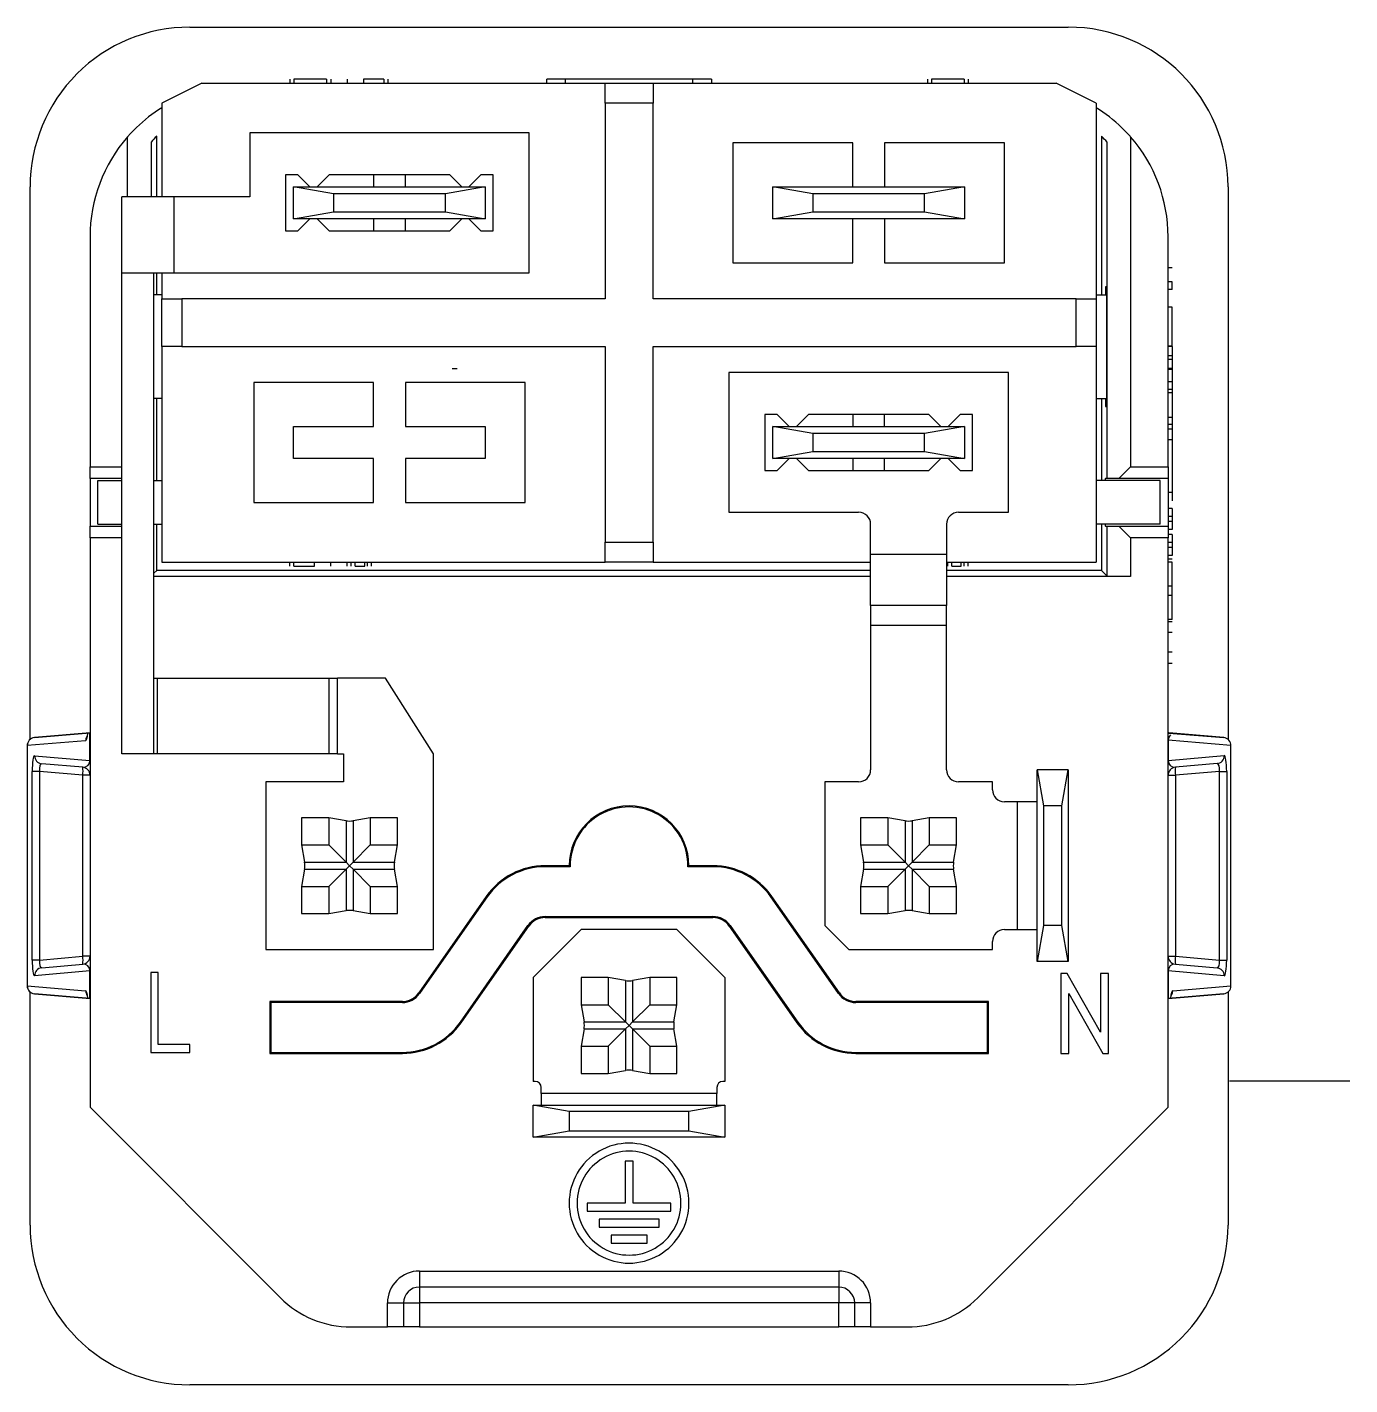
# Model space of a CAD drawing. Extents: x 0 to 164, y 0 to 125.
# Drawn here: x 139.3 to 164.12, y 44.95 to 70.42 of the extents above; entities that cross this region are included whole.
import ezdxf

# ---------------------------------------------------------------- set-up
doc = ezdxf.new("R2010")
doc.units = 0
doc.layers.get('0').update_dxf_attribs({"linetype": 'CONTINUOUS'})

msp = doc.modelspace()

# ---------------------------------------------------------------- linework, layer by layer
at = {"color": 7}
for points in [[(142.352756, 70.424487), (158.837263, 70.424487)], [(142.577543, 69.375473), (141.828249, 69.000826)], [(142.577543, 69.375473), (150.145431, 69.375473)], [(144.229616, 69.450403), (144.229616, 69.375473)], [(144.306355, 69.450403), (144.306355, 69.375473)], [(144.920273, 69.450403), (144.306355, 69.450403)], [(144.920273, 69.450403), (144.920273, 69.375473)], [(144.997012, 69.450403), (144.997012, 69.375473)], [(145.303971, 69.450403), (145.303971, 69.375473)], [(145.61093, 69.450403), (145.61093, 69.375473)], [(145.994628, 69.450403), (145.61093, 69.450403)], [(145.994628, 69.450403), (145.994628, 69.375473)], [(146.071367, 69.450403), (146.071367, 69.375473)], [(149.05005, 69.375473), (149.05005, 69.448441)], [(152.139966, 69.448441), (149.05005, 69.448441)], [(149.396137, 69.448441), (149.396137, 69.375473)], [(150.145431, 69.375473), (151.044585, 69.375473), (151.044585, 69.000826)], [(150.145431, 69.000826), (150.145431, 69.375473)], [(151.044585, 69.375473), (158.612473, 69.375473)], [(151.793883, 69.375473), (151.793883, 69.448441)], [(152.139966, 69.448441), (152.139966, 69.375473)], [(156.193007, 69.450403), (156.193007, 69.375473)], [(156.269746, 69.450403), (156.269746, 69.375473)], [(156.883664, 69.450403), (156.269746, 69.450403)], [(156.883664, 69.450403), (156.883664, 69.375473)], [(156.960403, 69.450403), (156.960403, 69.375473)], [(159.36177, 69.000826), (158.612473, 69.375473)], [(141.828249, 69.000826), (141.828249, 67.239979)], [(150.145431, 69.000826), (150.145431, 65.329275)], [(151.044585, 69.000826), (150.145431, 69.000826)], [(151.044585, 65.329275), (151.044585, 69.000826)], [(159.36177, 69.000826), (159.36177, 65.329275)], [(141.183052, 67.239979), (141.183052, 68.364564)], [(141.732624, 67.239979), (141.732624, 68.379849)], [(143.476698, 68.438854), (143.476698, 67.239979)], [(148.72177, 68.438854), (143.476698, 68.438854)], [(148.72177, 65.816318), (148.72177, 68.438854)], [(159.457393, 68.379849), (159.457393, 65.404205)], [(160.006967, 68.364564), (160.006967, 62.173749)], [(141.624403, 68.269314), (141.624403, 67.239979)], [(152.543177, 68.251529), (152.543177, 66.003643)], [(154.791066, 68.251529), (152.543177, 68.251529)], [(154.791066, 67.427304), (154.791066, 68.251529)], [(157.638389, 66.003643), (157.638389, 68.251529), (155.390503, 68.251529)], [(155.390503, 68.251529), (155.390503, 67.427304)], [(159.565614, 61.957445), (159.565614, 68.269314)], [(144.607071, 67.427304), (144.382281, 67.652091), (144.151065, 67.652091), (144.151065, 66.60308), (144.382281, 66.60308), (144.607071, 66.827867)], [(144.968863, 67.652091), (144.744073, 67.427304)], [(147.229607, 67.652091), (144.968863, 67.652091)], [(145.799516, 67.652091), (145.799516, 67.427304)], [(146.398954, 67.427304), (146.398954, 67.652091)], [(147.454394, 67.427304), (147.229607, 67.652091)], [(147.816186, 67.652091), (147.591399, 67.427304)], [(148.047402, 67.652091), (147.816186, 67.652091)], [(148.047402, 66.60308), (148.047402, 67.652091)], [(139.355573, 57.059476), (139.355573, 67.427304)], [(147.148248, 67.295182), (145.050219, 67.295182), (144.300925, 67.427304), (147.897545, 67.427304), (147.148248, 67.295182)], [(144.300925, 66.827867), (144.300925, 67.427304)], [(145.050219, 67.295182), (145.050219, 66.959989)], [(147.148248, 66.959989), (147.148248, 67.295182)], [(147.897545, 67.427304), (147.897545, 66.827867)], [(154.041769, 67.295182), (153.292474, 67.427304), (156.889094, 67.427304), (156.139797, 67.295182)], [(153.292474, 66.827867), (153.292474, 67.427304)], [(156.139797, 67.295182), (154.041769, 67.295182)], [(154.041769, 67.295182), (154.041769, 66.959989)], [(156.139797, 66.959989), (156.139797, 67.295182)], [(156.889094, 67.427304), (156.889094, 66.827867)], [(161.834446, 67.427304), (161.834446, 57.059476)], [(141.078952, 65.816318), (141.078952, 67.239979)], [(142.053036, 67.239979), (141.078952, 67.239979)], [(143.476698, 67.239979), (142.053036, 67.239979)], [(142.053036, 67.239979), (142.053036, 65.816318)], [(145.050219, 66.959989), (147.148248, 66.959989), (147.897545, 66.827867), (144.300925, 66.827867), (145.050219, 66.959989)], [(144.744073, 66.827867), (144.968863, 66.60308), (147.229607, 66.60308)], [(145.799516, 66.827867), (145.799516, 66.60308)], [(146.398954, 66.60308), (146.398954, 66.827867)], [(147.229607, 66.60308), (147.454394, 66.827867)], [(147.591399, 66.827867), (147.816186, 66.60308)], [(156.139797, 66.959989), (156.889094, 66.827867), (153.292474, 66.827867), (154.041769, 66.959989)], [(154.041769, 66.959989), (156.139797, 66.959989)], [(154.791066, 66.003643), (154.791066, 66.827867)], [(155.390503, 66.827867), (155.390503, 66.003643), (157.638389, 66.003643)], [(147.816186, 66.60308), (148.047402, 66.60308)], [(140.479515, 66.490685), (140.479515, 62.173749)], [(160.710502, 62.173749), (160.710502, 66.490685)], [(152.543177, 66.003643), (154.791066, 66.003643)], [(141.078952, 65.816318), (142.053036, 65.816318)], [(141.078952, 56.787303), (141.078952, 65.816318)], [(141.678389, 56.787303), (141.678389, 65.816318)], [(141.732624, 65.404205), (141.732624, 65.816318)], [(141.828249, 65.816318), (141.828249, 65.329275)], [(142.053036, 65.816318), (148.72177, 65.816318)], [(160.785432, 65.905658), (160.710502, 65.905658)], [(159.535207, 63.306177), (159.561369, 63.306177), (159.561363, 65.554065), (159.535201, 65.554065), (159.535207, 65.404205)], [(160.785432, 65.646284), (160.710502, 65.646284)], [(160.785432, 65.50219), (160.710502, 65.50219)], [(160.785432, 65.50219), (160.785432, 65.646284)], [(141.828249, 65.404205), (141.678389, 65.404205)], [(141.828249, 64.430121), (141.828249, 65.329275), (142.202896, 65.329275)], [(150.145431, 65.329275), (142.202896, 65.329275)], [(142.202896, 65.329275), (142.202896, 64.430121)], [(158.987123, 65.329275), (151.044585, 65.329275)], [(159.36177, 65.329275), (159.36177, 64.430121), (158.987123, 64.430121)], [(158.987123, 65.329275), (159.36177, 65.329275)], [(158.987123, 64.430121), (158.987123, 65.329275)], [(159.36177, 65.404205), (159.561363, 65.404205)], [(160.785432, 65.170771), (160.710502, 65.170771)], [(160.785432, 64.435884), (160.785432, 65.170771)], [(142.202896, 64.430121), (141.828249, 64.430121)], [(141.828249, 64.430121), (141.828249, 60.383924)], [(142.202896, 64.430121), (150.145431, 64.430121)], [(150.145431, 64.430121), (150.145431, 60.758571)], [(151.044585, 64.430121), (158.987123, 64.430121)], [(151.044585, 60.758571), (151.044585, 64.430121)], [(159.36177, 64.430121), (159.36177, 60.383924)], [(160.785432, 64.435884), (160.710502, 64.435884)], [(160.785432, 64.430121), (160.710502, 64.430121)], [(160.785432, 64.257782), (160.710502, 64.257782)], [(160.785432, 64.430121), (160.785432, 64.257782)], [(160.785432, 64.257782), (160.785432, 64.190345)], [(160.785432, 64.190345), (160.710502, 64.190345)], [(160.785432, 64.018009), (160.710502, 64.018009)], [(160.785432, 64.001476), (160.710502, 64.001476)], [(160.785432, 64.190345), (160.785432, 64.018009)], [(160.785432, 64.010516), (160.785432, 64.001485)], [(160.785432, 64.001476), (160.785432, 63.766938)], [(143.551628, 63.755754), (143.551628, 61.507868)], [(145.799516, 63.755754), (143.551628, 63.755754)], [(144.300925, 62.93153), (145.799516, 62.93153), (145.799516, 63.755754)], [(146.398954, 63.755754), (146.398954, 62.93153)], [(148.64684, 63.755754), (146.398954, 63.755754)], [(148.64684, 61.507868), (148.64684, 63.755754)], [(152.46825, 63.943079), (152.46825, 61.320543)], [(157.713319, 63.943079), (152.46825, 63.943079)], [(157.713319, 61.320543), (157.713319, 63.943079)], [(160.785432, 63.766938), (160.710502, 63.766938)], [(160.785432, 63.766938), (160.785432, 63.626115)], [(141.828249, 63.456037), (141.678389, 63.456037)], [(141.732624, 61.91998), (141.732624, 63.456037)], [(159.36177, 63.456037), (159.561363, 63.456037)], [(159.457393, 63.456037), (159.457393, 61.91998)], [(159.535207, 63.456037), (159.535207, 63.306177)], [(160.785432, 63.626115), (160.710502, 63.626115)], [(160.785432, 63.560939), (160.710502, 63.560939)], [(160.785432, 63.560939), (160.785432, 63.099534), (160.710502, 63.099534)], [(160.785432, 63.626115), (160.785432, 63.560939)], [(144.300925, 62.332092), (144.300925, 62.93153)], [(146.398954, 62.93153), (147.897545, 62.93153)], [(147.897545, 62.93153), (147.897545, 62.332092)], [(153.59862, 62.93153), (153.37383, 63.15632), (153.142614, 63.15632), (153.142614, 62.107305), (153.37383, 62.107305), (153.59862, 62.332092)], [(153.292474, 62.332092), (153.292474, 62.93153)], [(154.041769, 62.799407), (153.292474, 62.93153)], [(153.292474, 62.93153), (156.889094, 62.93153), (156.139797, 62.799407)], [(156.445943, 62.93153), (156.221156, 63.15632), (153.960412, 63.15632), (153.735622, 62.93153)], [(154.791066, 63.15632), (154.791066, 62.93153)], [(155.390503, 62.93153), (155.390503, 63.15632)], [(157.038952, 63.15632), (156.807735, 63.15632), (156.582948, 62.93153)], [(156.582948, 62.332092), (156.807735, 62.107305), (157.038952, 62.107305), (157.038952, 63.15632)], [(156.889094, 62.93153), (156.889094, 62.332092)], [(160.785432, 63.099534), (160.785432, 62.971523), (160.710502, 62.971523)], [(160.785432, 62.971523), (160.785432, 62.881607)], [(154.041769, 62.799407), (154.041769, 62.464215)], [(156.139797, 62.799407), (154.041769, 62.799407)], [(156.139797, 62.464215), (156.139797, 62.799407)], [(160.785432, 62.881607), (160.710502, 62.881607)], [(160.785432, 62.679793), (160.710502, 62.679793)], [(160.785432, 62.881607), (160.785432, 62.679793)], [(160.785432, 62.679793), (160.785432, 61.689659)], [(153.292474, 62.332092), (154.041769, 62.464215)], [(154.041769, 62.464215), (156.139797, 62.464215), (156.889094, 62.332092), (153.292474, 62.332092)], [(140.479515, 62.173749), (141.078952, 62.173749)], [(140.479515, 61.957445), (140.479515, 62.173749)], [(145.799516, 62.332092), (144.300925, 62.332092)], [(145.799516, 61.507868), (145.799516, 62.332092)], [(146.398954, 62.332092), (146.398954, 61.507868)], [(147.897545, 62.332092), (146.398954, 62.332092)], [(153.735622, 62.332092), (153.960412, 62.107305), (156.221156, 62.107305), (156.445943, 62.332092)], [(154.791066, 62.332092), (154.791066, 62.107305)], [(155.390503, 62.107305), (155.390503, 62.332092)], [(160.710502, 61.957445), (159.786283, 61.957445), (160.006967, 62.173749), (160.710502, 62.173749), (160.710502, 61.957445)], [(141.078952, 61.957445), (140.479515, 61.957445)], [(140.479515, 61.957445), (140.479515, 61.058291)], [(140.629375, 61.095756), (140.629375, 61.91998), (141.078952, 61.91998)], [(141.678389, 61.91998), (141.828249, 61.91998)], [(160.560642, 61.91998), (159.36177, 61.91998)], [(159.565614, 61.957445), (159.532918, 61.957445)], [(159.786283, 61.957445), (159.565614, 61.957445)], [(160.560642, 61.095756), (160.560642, 61.91998)], [(160.710502, 61.957445), (160.710502, 61.058291)], [(160.785432, 61.689659), (160.710502, 61.689659)], [(160.785432, 61.689659), (160.785432, 61.539799)], [(143.551628, 61.507868), (145.799516, 61.507868)], [(146.398954, 61.507868), (148.64684, 61.507868)], [(160.785432, 61.539799), (160.785432, 61.538952)], [(152.46825, 61.320543), (154.903461, 61.320543)], [(156.776699, 61.320543), (157.713319, 61.320543)], [(160.785432, 61.395021), (160.710502, 61.395021)], [(160.785432, 61.389941), (160.710502, 61.389941)], [(160.785432, 61.240081), (160.710502, 61.240081)], [(160.785432, 61.150165), (160.710502, 61.150165)], [(160.785432, 61.389941), (160.785432, 61.240081)], [(160.785432, 61.240081), (160.785432, 61.150165)], [(160.785432, 61.150165), (160.785432, 61.000305)], [(140.479515, 60.841987), (140.479515, 61.058291), (141.078952, 61.058291)], [(140.629375, 61.095756), (141.078952, 61.095756)], [(141.678389, 61.095756), (141.828249, 61.095756)], [(141.732624, 60.232102), (141.732624, 61.095756)], [(155.128248, 60.533784), (155.128248, 61.095756)], [(156.551909, 61.095756), (156.551909, 60.533784)], [(160.560642, 61.095756), (159.36177, 61.095756)], [(159.457393, 61.095756), (159.457393, 60.232102)], [(159.532918, 61.058291), (159.565614, 61.058291)], [(159.565614, 60.123881), (159.565614, 61.058291), (159.786283, 61.058291)], [(160.710502, 60.841987), (160.006967, 60.841987), (159.786283, 61.058291), (160.710502, 61.058291), (160.710502, 60.841987)], [(160.785432, 61.000305), (160.710502, 61.000305)], [(160.785432, 60.902899), (160.710502, 60.902899)], [(160.785432, 60.902899), (160.785432, 60.753039)], [(140.479515, 60.841987), (140.479515, 50.156035)], [(141.078952, 60.841987), (140.479515, 60.841987)], [(151.044585, 60.758571), (151.044585, 60.383924), (150.145431, 60.383924), (150.145431, 60.758571)], [(150.145431, 60.758571), (151.044585, 60.758571)], [(160.006967, 60.841987), (160.006967, 60.117342)], [(160.710502, 50.156035), (160.710502, 60.841987)], [(160.785432, 60.753039), (160.710502, 60.753039)], [(160.785432, 60.663123), (160.710502, 60.663123)], [(160.785432, 60.753039), (160.785432, 60.663123)], [(160.785432, 60.663123), (160.785432, 60.513263)], [(141.828249, 60.383924), (150.145431, 60.383924)], [(144.229616, 60.308994), (144.229616, 60.383924)], [(144.306355, 60.308994), (144.306355, 60.383924)], [(144.690053, 60.308994), (144.690053, 60.383924)], [(144.997012, 60.308994), (144.997012, 60.383924)], [(145.303971, 60.308994), (145.303971, 60.383924)], [(145.38071, 60.308994), (145.38071, 60.383924)], [(145.457449, 60.308994), (145.457449, 60.383924)], [(145.633883, 60.308994), (145.633883, 60.383924)], [(145.687325, 60.308994), (145.687325, 60.383924)], [(145.764408, 60.308994), (145.764408, 60.383924)], [(151.044585, 60.383924), (155.128248, 60.383924)], [(155.128248, 59.574685), (155.128248, 60.533784)], [(155.128248, 60.533784), (156.551909, 60.533784)], [(156.551909, 60.533784), (156.551909, 59.574685)], [(156.551909, 60.383924), (159.36177, 60.383924)], [(156.576705, 60.308994), (156.576705, 60.383924)], [(156.653444, 60.308994), (156.653444, 60.383924)], [(156.829876, 60.308994), (156.829876, 60.383924)], [(156.88332, 60.308994), (156.88332, 60.383924)], [(156.960403, 60.308994), (156.960403, 60.383924)], [(160.785432, 60.513263), (160.710502, 60.513263)], [(160.785432, 60.444443), (160.710502, 60.444443)], [(160.785432, 60.385679), (160.710502, 60.385679)], [(160.785432, 59.932456), (160.785432, 60.385679)], [(141.732624, 60.232102), (141.678389, 60.177868)], [(155.128248, 60.232102), (141.732624, 60.232102)], [(144.306355, 60.308994), (144.690053, 60.308994)], [(145.457449, 60.308994), (145.633883, 60.308994)], [(159.457393, 60.232102), (156.551909, 60.232102)], [(156.653444, 60.308994), (156.829876, 60.308994)], [(159.457393, 60.232102), (159.565614, 60.123881)], [(160.006967, 60.117342), (159.565614, 60.12389)], [(155.128248, 60.117342), (141.678389, 60.117342)], [(160.006967, 60.117342), (156.551909, 60.117342)], [(160.785432, 59.932456), (160.710502, 59.932456)], [(160.785432, 59.760667), (160.785432, 59.932456)], [(160.785432, 59.760667), (160.710502, 59.760667)], [(160.785432, 59.307218), (160.785432, 59.760667)], [(156.551909, 59.574685), (155.128248, 59.574685)], [(155.128248, 59.574685), (155.128248, 59.200035)], [(156.551909, 59.200035), (156.551909, 59.574685)], [(155.128248, 59.200035), (155.128248, 56.487586)], [(156.551909, 59.200035), (155.128248, 59.200035)], [(156.551909, 56.487586), (156.551909, 59.200035)], [(160.785432, 59.307218), (160.710502, 59.307218)], [(160.785432, 59.262861), (160.710502, 59.262861)], [(160.785432, 59.064281), (160.710502, 59.064281)], [(160.785432, 58.695487), (160.710502, 58.695487)], [(160.785432, 58.484746), (160.710502, 58.484746)], [(141.678389, 58.210965), (141.744229, 58.210965), (144.966199, 58.210965)], [(141.744229, 56.787303), (141.744229, 58.210965)], [(144.966199, 58.210965), (145.125149, 58.210965)], [(144.966199, 56.787303), (144.966199, 58.210965)], [(146.024304, 58.210965), (145.125149, 58.210965)], [(145.125149, 56.787303), (145.125149, 58.210965)], [(146.923461, 56.787303), (146.024304, 58.210965)], [(140.479515, 57.183752), (139.437034, 57.092473)], [(139.437034, 57.092473), (140.479515, 57.18062)], [(140.477948, 57.180081), (140.439679, 57.176835)], [(140.479515, 57.180208), (140.477821, 57.180081)], [(140.477948, 56.662646), (140.477948, 57.180081)], [(161.752986, 57.092473), (160.720905, 57.182841)], [(160.723699, 57.179502), (161.752986, 57.092473)], [(139.301801, 56.943183), (139.300108, 56.943183)], [(140.397476, 57.035828), (139.301801, 56.943183)], [(139.301801, 56.943183), (139.301801, 52.435366)], [(160.710502, 57.042633), (160.712195, 57.042633)], [(160.712068, 57.042633), (160.712068, 56.662646)], [(161.888218, 56.943183), (160.712068, 57.042633)], [(161.889784, 56.943183), (161.888091, 56.943183)], [(161.888218, 52.435366), (161.888218, 56.943183)], [(139.438637, 56.753572), (140.477948, 56.662646)], [(140.342719, 56.537017), (139.573869, 56.604285)], [(140.479515, 56.662646), (140.477821, 56.662646)], [(141.678389, 56.787303), (141.078952, 56.787303)], [(141.744229, 56.787303), (141.678389, 56.787303)], [(144.966199, 56.787303), (141.744229, 56.787303)], [(145.125149, 56.787303), (144.966199, 56.787303)], [(145.125149, 56.787303), (145.237544, 56.787303)], [(145.237544, 56.787303), (145.237544, 56.262796)], [(146.923461, 53.115753), (146.923461, 56.787303)], [(160.710502, 56.662646), (160.712195, 56.662646)], [(160.712068, 56.662646), (161.765169, 56.75478)], [(161.629937, 56.60549), (160.847301, 56.537017)], [(139.394568, 52.919702), (139.394568, 56.45885)], [(139.5298, 56.45885), (139.394568, 56.45885)], [(140.342719, 56.38773), (139.5298, 56.45885)], [(139.5298, 56.45885), (139.5298, 52.919702)], [(140.479515, 52.990822), (140.342719, 52.990822), (140.342719, 56.38773)], [(140.479515, 56.38773), (140.342719, 56.38773)], [(158.252812, 56.487586), (158.371721, 55.813219)], [(158.837263, 56.487586), (158.252812, 56.487586)], [(158.252812, 52.890966), (158.252812, 56.487586)], [(158.718354, 55.813219), (158.837263, 56.487586)], [(158.837263, 56.487586), (158.837263, 52.890966)], [(160.710502, 56.38773), (160.847301, 56.38773)], [(161.674008, 56.460058), (160.847301, 56.38773), (160.847301, 52.990822)], [(161.674008, 56.460058), (161.809241, 56.460058)], [(161.674008, 52.918494), (161.674008, 56.460058)], [(161.809241, 56.460058), (161.809241, 52.918494)], [(143.776418, 56.262796), (143.776418, 53.115753)], [(145.237544, 56.262796), (143.776418, 56.262796)], [(154.903461, 56.262796), (154.266559, 56.262796)], [(154.266559, 56.262796), (154.266559, 53.565333)], [(157.413602, 56.262796), (156.776699, 56.262796)], [(157.413602, 56.112939), (157.413602, 56.262796)], [(157.878165, 55.888149), (157.638389, 55.888149)], [(158.252812, 55.888149), (157.878165, 55.888149)], [(157.878165, 55.888149), (157.878165, 53.490403)], [(158.718354, 55.813219), (158.371721, 55.813219)], [(158.371721, 55.813219), (158.371721, 53.565333)], [(158.718354, 53.565333), (158.718354, 55.813219)], [(144.450782, 55.588432), (144.450782, 55.07862)], [(144.960594, 55.588432), (144.450782, 55.588432)], [(144.960594, 55.588432), (144.960594, 55.07862)], [(145.285048, 55.532233), (144.960594, 55.588432)], [(145.739285, 55.588432), (145.414831, 55.532233)], [(145.739285, 55.588432), (145.739285, 55.07862)], [(146.249094, 55.588432), (145.739285, 55.588432)], [(146.249094, 55.07862), (146.249094, 55.588432)], [(155.450735, 55.588432), (154.940926, 55.588432), (154.940926, 55.07862)], [(155.450735, 55.588432), (155.450735, 55.07862)], [(155.775189, 55.532233), (155.450735, 55.588432)], [(156.229425, 55.588432), (155.904971, 55.532233)], [(156.229425, 55.588432), (156.229425, 55.07862)], [(156.739234, 55.588432), (156.229425, 55.588432)], [(156.229425, 55.07862), (156.739234, 55.07862), (156.739234, 55.588432)], [(145.285048, 55.532233), (145.285048, 54.754166)], [(145.414831, 55.532233), (145.414831, 54.754166)], [(155.775189, 55.532233), (155.775189, 54.754166)], [(155.904971, 55.532233), (155.904971, 54.754166)], [(144.450782, 55.07862), (144.960594, 55.07862)], [(144.450782, 55.07862), (144.506981, 54.754166)], [(144.960594, 55.07862), (145.285048, 54.754166)], [(145.414831, 54.754166), (145.739285, 55.07862)], [(145.739285, 55.07862), (146.249094, 55.07862)], [(146.192898, 54.754166), (146.249094, 55.07862)], [(154.940926, 55.07862), (155.450735, 55.07862)], [(154.940926, 55.07862), (154.997122, 54.754166)], [(155.450735, 55.07862), (155.775189, 54.754166)], [(155.904971, 54.754166), (156.229425, 55.07862)], [(156.683038, 54.754166), (156.739234, 55.07862)], [(144.506981, 54.624386), (144.450782, 54.299929)], [(144.506981, 54.754166), (145.285048, 54.754166)], [(144.506981, 54.624386), (145.285048, 54.624386)], [(145.285048, 54.624386), (144.960594, 54.299929)], [(145.285048, 54.754166), (145.349939, 54.689275)], [(145.349939, 54.689275), (145.285048, 54.624386)], [(145.285048, 54.624386), (145.285048, 53.846316)], [(145.414831, 54.624386), (145.349939, 54.689275), (145.414831, 54.754166)], [(145.414831, 54.754166), (146.192898, 54.754166)], [(145.739285, 54.299929), (145.414831, 54.624386)], [(145.414831, 54.624386), (146.192898, 54.624386)], [(145.414831, 54.624386), (145.414831, 53.846316)], [(146.249094, 54.299929), (146.192898, 54.624386)], [(149.471067, 54.689275), (149.021487, 54.689275)], [(149.021487, 54.669657), (149.021487, 54.689272)], [(149.490856, 54.669657), (149.021487, 54.669657)], [(152.16853, 54.669657), (151.69916, 54.669657)], [(152.16853, 54.689275), (151.718953, 54.689275)], [(152.16853, 54.669657), (152.16853, 54.689272)], [(154.997122, 54.624386), (154.940926, 54.299929)], [(154.997122, 54.754166), (155.775189, 54.754166)], [(154.997122, 54.624386), (155.775189, 54.624386)], [(155.775189, 54.624386), (155.450735, 54.299929)], [(155.775189, 54.754166), (155.84008, 54.689275), (155.775189, 54.624386)], [(155.775189, 54.624386), (155.775189, 53.846316)], [(155.84008, 54.689275), (155.904971, 54.754166)], [(155.904971, 54.624386), (155.84008, 54.689275)], [(155.904971, 54.754166), (156.683038, 54.754166)], [(156.229425, 54.299929), (155.904971, 54.624386)], [(155.904971, 54.624386), (156.683038, 54.624386)], [(155.904971, 54.624386), (155.904971, 53.846316)], [(156.739234, 54.299929), (156.683038, 54.624386)], [(144.450782, 54.299929), (144.960594, 54.299929)], [(144.450782, 54.299929), (144.450782, 53.79012), (144.960594, 53.79012)], [(144.960594, 54.299929), (144.960594, 53.79012), (145.285048, 53.846316)], [(145.739285, 54.299929), (146.249094, 54.299929)], [(145.739285, 54.299929), (145.739285, 53.79012)], [(146.249094, 53.79012), (146.249094, 54.299929)], [(154.940926, 54.299929), (155.450735, 54.299929)], [(154.940926, 54.299929), (154.940926, 53.79012)], [(155.450735, 54.299929), (155.450735, 53.79012)], [(156.229425, 54.299929), (156.229425, 53.79012)], [(156.229425, 54.299929), (156.739234, 54.299929)], [(156.739234, 53.79012), (156.739234, 54.299929)], [(147.916671, 54.114145), (146.647394, 52.301429)], [(147.932741, 54.102893), (146.663464, 52.290177)], [(147.932741, 54.102893), (147.916683, 54.114154)], [(153.257278, 54.102893), (153.273337, 54.114154)], [(154.526556, 52.290177), (153.257278, 54.102893)], [(154.542625, 52.301429), (153.273348, 54.114145)], [(145.414831, 53.846316), (145.739285, 53.79012)], [(145.739285, 53.79012), (146.249094, 53.79012)], [(154.940926, 53.79012), (155.450735, 53.79012)], [(155.450735, 53.79012), (155.775189, 53.846316)], [(155.904971, 53.846316), (156.229425, 53.79012)], [(156.229425, 53.79012), (156.739234, 53.79012)], [(147.429248, 51.753969), (148.698526, 53.566685)], [(147.445318, 51.742717), (148.714595, 53.555433)], [(148.698526, 53.566685), (148.714584, 53.555424)], [(149.021487, 53.734808), (152.16853, 53.734808)], [(149.021487, 53.734808), (149.021487, 53.715193)], [(149.021487, 53.71519), (152.16853, 53.71519)], [(152.16853, 53.734808), (152.16853, 53.715193)], [(152.475424, 53.555433), (153.744701, 51.742717)], [(152.491494, 53.566685), (152.475435, 53.555424)], [(152.491494, 53.566685), (153.760771, 51.753969)], [(154.266559, 53.565333), (154.716136, 53.115753)], [(158.371721, 53.565333), (158.252812, 52.890966)], [(158.718354, 53.565333), (158.371721, 53.565333)], [(158.837263, 52.890966), (158.718354, 53.565333)], [(149.695854, 53.490403), (148.7967, 52.591249)], [(151.494163, 53.490403), (149.695854, 53.490403)], [(152.39332, 52.591249), (151.494163, 53.490403)], [(157.413602, 53.115753), (157.413602, 53.265613)], [(157.638389, 53.490403), (157.878165, 53.490403)], [(157.878165, 53.490403), (158.252812, 53.490403)], [(139.5298, 52.919702), (140.342719, 52.990822)], [(143.776418, 53.115753), (146.923461, 53.115753)], [(154.716136, 53.115753), (157.413602, 53.115753)], [(160.710502, 52.990822), (160.847301, 52.990822)], [(160.847301, 52.990822), (161.674008, 52.918494)], [(139.5298, 52.919702), (139.394568, 52.919702)], [(139.573869, 52.774267), (140.342719, 52.841532)], [(158.837263, 52.890966), (158.252812, 52.890966)], [(160.847301, 52.841532), (161.629937, 52.773062)], [(161.674008, 52.918494), (161.809241, 52.918494)], [(140.477948, 52.715906), (139.438637, 52.624977)], [(140.479515, 52.715906), (140.477821, 52.715906)], [(140.477948, 52.198472), (140.477948, 52.715906)], [(141.623076, 52.682948), (141.623076, 51.187202)], [(141.757386, 52.682948), (141.623076, 52.682948)], [(141.757386, 51.334985), (141.757386, 52.682948)], [(148.7967, 52.591249), (148.7967, 50.643077)], [(149.695854, 52.591249), (149.695854, 52.081437)], [(150.205663, 52.591249), (149.695854, 52.591249)], [(150.205663, 52.591249), (150.205663, 52.081437)], [(150.530117, 52.53505), (150.205663, 52.591249)], [(150.530117, 52.53505), (150.530117, 51.756983)], [(150.984354, 52.591249), (150.6599, 52.53505)], [(150.6599, 52.53505), (150.6599, 51.756983)], [(150.984354, 52.591249), (150.984354, 52.081437)], [(151.494163, 52.591249), (150.984354, 52.591249)], [(151.494163, 52.081437), (151.494163, 52.591249)], [(152.39332, 52.591249), (152.39332, 50.643077)], [(158.699522, 52.664734), (158.699522, 51.167584)], [(158.816906, 52.664734), (158.699522, 52.664734)], [(159.439988, 51.563472), (158.816906, 52.664734)], [(159.439988, 52.664734), (159.439988, 51.563472)], [(159.589543, 52.664734), (159.439988, 52.664734)], [(159.589543, 51.167584), (159.589543, 52.664734)], [(160.710502, 52.715906), (160.712195, 52.715906)], [(160.712068, 52.715906), (160.712068, 52.198472)], [(161.765169, 52.623772), (160.712068, 52.715906)], [(139.300235, 52.435366), (139.301928, 52.435366)], [(139.301801, 52.435366), (140.397476, 52.342724)], [(139.355573, 47.945614), (139.355573, 52.319077)], [(139.437034, 52.286079), (140.479515, 52.1948)], [(140.479515, 52.197933), (139.437034, 52.286079)], [(146.663464, 52.290177), (146.647405, 52.301438)], [(154.526556, 52.290177), (154.542614, 52.301438)], [(158.849077, 52.289296), (159.483727, 51.167584)], [(158.849077, 51.167584), (158.849077, 52.289296)], [(160.710502, 52.1948), (161.752986, 52.286079)], [(161.752986, 52.286079), (160.710502, 52.197933)], [(160.796913, 52.343094), (161.888218, 52.435366)], [(161.834446, 52.319077), (161.834446, 47.945614)], [(161.888218, 52.435366), (161.889911, 52.435366)], [(140.477948, 52.198472), (140.439679, 52.201717)], [(140.477948, 52.198472), (140.479642, 52.198342)], [(143.851348, 52.141669), (143.851348, 51.167584)], [(146.3405, 52.141669), (143.851348, 52.141669)], [(143.870965, 52.122052), (143.851351, 52.141666)], [(143.870965, 52.122052), (143.870965, 51.187202), (143.851351, 51.167587)], [(146.3405, 52.122052), (143.870965, 52.122052)], [(146.3405, 52.122052), (146.3405, 52.141666)], [(149.695854, 52.081437), (150.205663, 52.081437)], [(149.695854, 52.081437), (149.752053, 51.756983)], [(150.205663, 52.081437), (150.530117, 51.756983)], [(150.6599, 51.756983), (150.984354, 52.081437)], [(150.984354, 52.081437), (151.494163, 52.081437)], [(151.437967, 51.756983), (151.494163, 52.081437)], [(157.338672, 52.141669), (154.849517, 52.141669)], [(154.849517, 52.122052), (154.849517, 52.141666)], [(157.319054, 52.122052), (154.849517, 52.122052)], [(157.319054, 52.122052), (157.338669, 52.141666)], [(157.319054, 51.187202), (157.319054, 52.122052)], [(157.338672, 51.167584), (157.338672, 52.141669)], [(160.710502, 52.198342), (160.712195, 52.198472)], [(160.712068, 52.198472), (160.752691, 52.201915)], [(147.429248, 51.753969), (147.445307, 51.742708)], [(149.752053, 51.756983), (150.530117, 51.756983)], [(150.530117, 51.756983), (150.595008, 51.692092), (150.6599, 51.756983)], [(150.6599, 51.756983), (151.437967, 51.756983)], [(153.760771, 51.753969), (153.744713, 51.742708)], [(149.752053, 51.6272), (149.695854, 51.302746)], [(149.752053, 51.6272), (150.530117, 51.6272)], [(150.530117, 51.6272), (150.205663, 51.302746)], [(150.595008, 51.692092), (150.530117, 51.6272)], [(150.530117, 51.6272), (150.530117, 50.849136)], [(150.6599, 51.6272), (150.595008, 51.692092)], [(150.984354, 51.302746), (150.6599, 51.6272)], [(150.6599, 51.6272), (150.6599, 50.849136)], [(150.6599, 51.6272), (151.437967, 51.6272)], [(151.494163, 51.302746), (151.437967, 51.6272)], [(142.352996, 51.334985), (141.757386, 51.334985)], [(142.352996, 51.187202), (142.352996, 51.334985)], [(149.695854, 51.302746), (149.695854, 50.792937)], [(149.695854, 51.302746), (150.205663, 51.302746)], [(150.205663, 51.302746), (150.205663, 50.792937)], [(150.984354, 51.302746), (150.984354, 50.792937)], [(150.984354, 51.302746), (151.494163, 51.302746)], [(151.494163, 50.792937), (151.494163, 51.302746)], [(141.623076, 51.187202), (142.352996, 51.187202)], [(143.851348, 51.167584), (146.3405, 51.167584)], [(143.870965, 51.187202), (146.3405, 51.187202)], [(146.3405, 51.187202), (146.3405, 51.167587)], [(154.849517, 51.187202), (157.319054, 51.187202)], [(154.849517, 51.187202), (154.849517, 51.167587)], [(154.849517, 51.167584), (157.338672, 51.167584)], [(157.319054, 51.187202), (157.338669, 51.167587)], [(158.699522, 51.167584), (158.849077, 51.167584)], [(159.483727, 51.167584), (159.589543, 51.167584)], [(149.695854, 50.792937), (150.205663, 50.792937)], [(150.205663, 50.792937), (150.530117, 50.849136)], [(150.6599, 50.849136), (150.984354, 50.792937)], [(150.984354, 50.792937), (151.494163, 50.792937)], [(148.834165, 50.643077), (148.7967, 50.643077)], [(148.94656, 50.41829), (148.94656, 50.530685)], [(152.24346, 50.530685), (152.24346, 50.41829)], [(152.39332, 50.643077), (152.355855, 50.643077)], [(149.471067, 50.074591), (148.7967, 50.1935)], [(148.7967, 49.594063), (148.7967, 50.1935)], [(148.7967, 50.1935), (152.39332, 50.1935), (151.718953, 50.074591)], [(148.94656, 50.41829), (148.94656, 50.1935)], [(152.24346, 50.41829), (148.94656, 50.41829)], [(152.24346, 50.1935), (152.24346, 50.41829)], [(152.39332, 50.1935), (152.39332, 49.594063)], [(140.479515, 50.156035), (144.051982, 46.583567)], [(149.471067, 50.074591), (149.471067, 49.712974)], [(151.718953, 50.074591), (149.471067, 50.074591)], [(151.718953, 49.712974), (151.718953, 50.074591)], [(157.138034, 46.583567), (160.710502, 50.156035)], [(148.7967, 49.594063), (149.471067, 49.712974)], [(149.471067, 49.712974), (151.718953, 49.712974), (152.39332, 49.594063)], [(152.39332, 49.594063), (148.7967, 49.594063)], [(150.520078, 49.144486), (150.520078, 48.357726)], [(150.669938, 49.144486), (150.520078, 49.144486)], [(150.669938, 48.357726), (150.669938, 49.144486)], [(149.808249, 48.357726), (149.808249, 48.207866)], [(150.520078, 48.357726), (149.808249, 48.357726)], [(149.808249, 48.207866), (151.38177, 48.207866)], [(151.38177, 48.357726), (150.669938, 48.357726)], [(151.38177, 48.207866), (151.38177, 48.357726)], [(151.569093, 48.357726), (151.569093, 48.357726)], [(151.718953, 48.357726), (151.718953, 48.357726)], [(150.033036, 48.058006), (150.033036, 47.908149)], [(151.15698, 48.058006), (150.033036, 48.058006)], [(150.033036, 47.908149), (151.15698, 47.908149)], [(151.15698, 47.908149), (151.15698, 48.058006)], [(150.257826, 47.758289), (150.257826, 47.608429)], [(150.932193, 47.758289), (150.257826, 47.758289)], [(150.932193, 47.608429), (150.932193, 47.758289)], [(150.257826, 47.608429), (150.932193, 47.608429)], [(146.661206, 47.083925), (154.528814, 47.083925)], [(146.661206, 47.083925), (146.661206, 46.784205)], [(154.528814, 47.083925), (154.528814, 46.784205)], [(154.528814, 46.784205), (146.661206, 46.784205)], [(146.661206, 46.784205), (146.661206, 46.484488), (146.661206, 46.034911)], [(154.528814, 46.784205), (154.528814, 46.484488)], [(146.361489, 46.484488), (146.361489, 46.034911), (146.061769, 46.034911)], [(146.061769, 46.034911), (146.061769, 46.484488)], [(146.061769, 46.484488), (146.361489, 46.484488)], [(146.361489, 46.484488), (146.661206, 46.484488)], [(154.528814, 46.034911), (154.528814, 46.484488), (146.661206, 46.484488)], [(155.128248, 46.484488), (154.828531, 46.484488), (154.528814, 46.484488)], [(154.828531, 46.034911), (154.828531, 46.484488)], [(155.128248, 46.484488), (155.128248, 46.034911)], [(145.376564, 46.034911), (146.061769, 46.034911)], [(146.661206, 46.034911), (146.361489, 46.034911)], [(146.661206, 46.034911), (154.528814, 46.034911)], [(154.828531, 46.034911), (154.528814, 46.034911)], [(155.128248, 46.034911), (154.828531, 46.034911)], [(155.128248, 46.034911), (155.813455, 46.034911)], [(158.837263, 44.948431), (142.352756, 44.948431)]]:
    msp.add_lwpolyline(points, dxfattribs=at)
for points in [[(142.352756, 70.424487), (141.557854, 70.424487), (140.795509, 70.108714), (140.233428, 69.546633)], [(161.834446, 67.427304), (161.834446, 69.082603), (160.492562, 70.424487), (158.837263, 70.424487)], [(140.233428, 69.546633), (139.671347, 68.984552), (139.355573, 68.222207), (139.355573, 67.427304)], [(141.828249, 68.911734), (141.656819, 68.805621), (141.497144, 68.681601), (141.351912, 68.54176)], [(159.838105, 68.54176), (159.692873, 68.681601), (159.533199, 68.805621), (159.36177, 68.911734)], [(141.351912, 68.54176), (141.309312, 68.500743), (141.268001, 68.458409), (141.228039, 68.414819)], [(159.961978, 68.414819), (159.922015, 68.458409), (159.880704, 68.500743), (159.838105, 68.54176)], [(141.183052, 68.364564), (140.729485, 67.845667), (140.479515, 67.179871), (140.479515, 66.490685)], [(141.228039, 68.414819), (141.212845, 68.398246), (141.197849, 68.381493), (141.183052, 68.364564)], [(141.732624, 68.379849), (141.695471, 68.344076), (141.659382, 68.307215), (141.624403, 68.269314)], [(159.565614, 68.269314), (159.530635, 68.307215), (159.494546, 68.344076), (159.457393, 68.379849)], [(160.006967, 68.364564), (159.99217, 68.381493), (159.977172, 68.398246), (159.961978, 68.414819)], [(160.710502, 66.490685), (160.710502, 67.179871), (160.460534, 67.845667), (160.006967, 68.364564)], [(147.273422, 64.022223), (147.308612, 64.022223), (147.340207, 64.022223), (147.367752, 64.022223)], [(159.532918, 61.957445), (159.532337, 61.959502), (159.531758, 61.946705), (159.531225, 61.91998)], [(155.128248, 61.095756), (155.128247, 61.219902), (155.027607, 61.320542), (154.903461, 61.320543)], [(156.776699, 61.320543), (156.652552, 61.320544), (156.55191, 61.219903), (156.551909, 61.095756)], [(159.531352, 61.095756), (159.531885, 61.069031), (159.532464, 61.056234), (159.533045, 61.058291)], [(139.437023, 57.092473), (139.359619, 57.085696), (139.300234, 57.020883), (139.300235, 56.943183)], [(139.437034, 57.092473), (139.360034, 57.085365), (139.301284, 57.020509), (139.301801, 56.943183)], [(140.420835, 57.116781), (140.405506, 57.092568), (140.3974, 57.064486), (140.397467, 57.035828)], [(140.397476, 57.035828), (140.413818, 57.037211), (140.429304, 57.088955), (140.439679, 57.176843)], [(160.757173, 57.14281), (160.728277, 57.119459), (160.711997, 57.083301), (160.712068, 57.042633)], [(161.888218, 56.943183), (161.888735, 57.020509), (161.829985, 57.085365), (161.752986, 57.092473)], [(161.889784, 56.943183), (161.889785, 57.020883), (161.8304, 57.085696), (161.752997, 57.092473)], [(139.438637, 56.753572), (139.414244, 56.7557), (139.394568, 56.624112), (139.394568, 56.45885)], [(139.438637, 56.753572), (139.438116, 56.676246), (139.496868, 56.611388), (139.573869, 56.604285)], [(139.573869, 56.604285), (139.542356, 56.60704), (139.52268, 56.542105), (139.5298, 56.45885)], [(140.342719, 56.537017), (140.419362, 56.530313), (140.478091, 56.584872), (140.477948, 56.662646)], [(160.712068, 56.662646), (160.711926, 56.584871), (160.770656, 56.530312), (160.847301, 56.537017)], [(161.629937, 56.60549), (161.706939, 56.612593), (161.765692, 56.677453), (161.765169, 56.75478)], [(161.674008, 56.460058), (161.681129, 56.543315), (161.661451, 56.608249), (161.629937, 56.60549)], [(161.809241, 56.460058), (161.809241, 56.625327), (161.789563, 56.756919), (161.765169, 56.75478)], [(140.479515, 56.38773), (140.479514, 56.465432), (140.420124, 56.530244), (140.342719, 56.537017)], [(140.342719, 56.38773), (140.351253, 56.437127), (140.351253, 56.487621), (140.342719, 56.537017)], [(154.903461, 56.262796), (155.027608, 56.262797), (155.128248, 56.363439), (155.128248, 56.487586)], [(156.551909, 56.487586), (156.551909, 56.427968), (156.575592, 56.370792), (156.617749, 56.328635)], [(156.617749, 56.328635), (156.659905, 56.286479), (156.717081, 56.262796), (156.776699, 56.262796)], [(160.847301, 56.537017), (160.769894, 56.530246), (160.710503, 56.465433), (160.710502, 56.38773)], [(160.847301, 56.537017), (160.838766, 56.487621), (160.838766, 56.437127), (160.847301, 56.38773)], [(157.413602, 56.112939), (157.413601, 55.988792), (157.514242, 55.88815), (157.638389, 55.888149)], [(150.59501, 55.811839), (149.974811, 55.811839), (149.471828, 55.309473), (149.471067, 54.689275)], [(151.152828, 55.642371), (150.808285, 55.844023), (150.381732, 55.844023), (150.037189, 55.642371)], [(151.718953, 54.689275), (151.718191, 55.309473), (151.215208, 55.811839), (150.59501, 55.811839)], [(150.037189, 55.642371), (149.692646, 55.440718), (149.483761, 55.068811), (149.490856, 54.669657)], [(151.69916, 54.669657), (151.706255, 55.068811), (151.497371, 55.440718), (151.152828, 55.642371)], [(145.285048, 55.532233), (145.298433, 55.529915), (145.323169, 55.528486), (145.349939, 55.528486)], [(145.349939, 55.528486), (145.376709, 55.528486), (145.401446, 55.529915), (145.414831, 55.532233)], [(155.775189, 55.532233), (155.788574, 55.529915), (155.81331, 55.528486), (155.84008, 55.528486)], [(155.84008, 55.528486), (155.86685, 55.528486), (155.891587, 55.529915), (155.904971, 55.532233)], [(144.510727, 54.689276), (144.510727, 54.716045), (144.509299, 54.740781), (144.506981, 54.754166)], [(144.506981, 54.624386), (144.509299, 54.637771), (144.510727, 54.662507), (144.510727, 54.689276)], [(146.192898, 54.754166), (146.190579, 54.740781), (146.189151, 54.716045), (146.189151, 54.689276)], [(146.189151, 54.689276), (146.189151, 54.662507), (146.190579, 54.637771), (146.192898, 54.624386)], [(149.021487, 54.689275), (148.581444, 54.689275), (148.16907, 54.474607), (147.916671, 54.114145)], [(149.021487, 54.669657), (148.587844, 54.669657), (148.181469, 54.458112), (147.932741, 54.102893)], [(153.273348, 54.114145), (153.020949, 54.474608), (152.608574, 54.689276), (152.16853, 54.689275)], [(153.257278, 54.102893), (153.00855, 54.458112), (152.602173, 54.669658), (152.16853, 54.669657)], [(155.000868, 54.689276), (155.000868, 54.716045), (154.99944, 54.740781), (154.997122, 54.754166)], [(154.997122, 54.624386), (154.99944, 54.637771), (155.000868, 54.662507), (155.000868, 54.689276)], [(156.683038, 54.754166), (156.68072, 54.740781), (156.679292, 54.716045), (156.679292, 54.689276)], [(156.679292, 54.689276), (156.679292, 54.662507), (156.68072, 54.637771), (156.683038, 54.624386)], [(145.349939, 53.850063), (145.323169, 53.850063), (145.298433, 53.848635), (145.285048, 53.846316)], [(145.414831, 53.846316), (145.401446, 53.848635), (145.376709, 53.850063), (145.349939, 53.850063)], [(155.84008, 53.850063), (155.81331, 53.850063), (155.788574, 53.848635), (155.775189, 53.846316)], [(155.904971, 53.846316), (155.891587, 53.848635), (155.86685, 53.850063), (155.84008, 53.850063)], [(149.021487, 53.734808), (148.892853, 53.734807), (148.772307, 53.672055), (148.698526, 53.566685)], [(149.021487, 53.71519), (148.899253, 53.71519), (148.784706, 53.65556), (148.714595, 53.555433)], [(152.491494, 53.566685), (152.417711, 53.672056), (152.297165, 53.734808), (152.16853, 53.734808)], [(152.475424, 53.555433), (152.405313, 53.655561), (152.290764, 53.715191), (152.16853, 53.71519)], [(157.638389, 53.490403), (157.514242, 53.490402), (157.413601, 53.38976), (157.413602, 53.265613)], [(140.342719, 52.841532), (140.420125, 52.848305), (140.479515, 52.91312), (140.479515, 52.990822)], [(140.342719, 52.841532), (140.351254, 52.890929), (140.351254, 52.941425), (140.342719, 52.990822)], [(160.710502, 52.990822), (160.710501, 52.913119), (160.769893, 52.848304), (160.847301, 52.841532)], [(160.847301, 52.990822), (160.838766, 52.941425), (160.838766, 52.890929), (160.847301, 52.841532)], [(139.394568, 52.919702), (139.394568, 52.75444), (139.414244, 52.622849), (139.438637, 52.624977)], [(139.573869, 52.774267), (139.496867, 52.767165), (139.438114, 52.702305), (139.438637, 52.624977)], [(139.5298, 52.919702), (139.52268, 52.836447), (139.542356, 52.771512), (139.573869, 52.774267)], [(140.477948, 52.715906), (140.478089, 52.793679), (140.419361, 52.848236), (140.342719, 52.841532)], [(160.847301, 52.841532), (160.770657, 52.848238), (160.711927, 52.79368), (160.712068, 52.715906)], [(161.629937, 52.773062), (161.661451, 52.770303), (161.681129, 52.835237), (161.674008, 52.918494)], [(161.765169, 52.623772), (161.765692, 52.7011), (161.706939, 52.76596), (161.629937, 52.773062)], [(161.765169, 52.623772), (161.789563, 52.621633), (161.809241, 52.753225), (161.809241, 52.918494)], [(150.530117, 52.53505), (150.543502, 52.532732), (150.568238, 52.531303), (150.595008, 52.531303)], [(150.595008, 52.531303), (150.621778, 52.531303), (150.646515, 52.532732), (150.6599, 52.53505)], [(139.300235, 52.435366), (139.300235, 52.357668), (139.35962, 52.292856), (139.437023, 52.286079)], [(139.301801, 52.435366), (139.301286, 52.358042), (139.360035, 52.293187), (139.437034, 52.286079)], [(140.397476, 52.342724), (140.397395, 52.310726), (140.407507, 52.279535), (140.426347, 52.253672)], [(140.439679, 52.201706), (140.429304, 52.289596), (140.413818, 52.341341), (140.397476, 52.342724)], [(146.3405, 52.141669), (146.462735, 52.141669), (146.577283, 52.2013), (146.647394, 52.301429)], [(146.3405, 52.122052), (146.469135, 52.122052), (146.589682, 52.184805), (146.663464, 52.290177)], [(154.526556, 52.290177), (154.600337, 52.184806), (154.720882, 52.122053), (154.849517, 52.122052)], [(154.542625, 52.301429), (154.612735, 52.201301), (154.727283, 52.14167), (154.849517, 52.141669)], [(160.796913, 52.343094), (160.779995, 52.341664), (160.763889, 52.290242), (160.752691, 52.201906)], [(160.771998, 52.259737), (160.788321, 52.284467), (160.79699, 52.313462), (160.796918, 52.343094)], [(161.752986, 52.286079), (161.829984, 52.293187), (161.888734, 52.358042), (161.888218, 52.435366)], [(161.752997, 52.286079), (161.830399, 52.292856), (161.889784, 52.357668), (161.889784, 52.435366)], [(146.3405, 51.187202), (146.774144, 51.187202), (147.180521, 51.398748), (147.429248, 51.753969)], [(146.3405, 51.167584), (146.780544, 51.167584), (147.192919, 51.382253), (147.445318, 51.742717)], [(149.755799, 51.692092), (149.755799, 51.718862), (149.754371, 51.743598), (149.752053, 51.756983)], [(151.437967, 51.756983), (151.435648, 51.743598), (151.43422, 51.718862), (151.43422, 51.692092)], [(153.744701, 51.742717), (153.9971, 51.382254), (154.409473, 51.167585), (154.849517, 51.167584)], [(153.760771, 51.753969), (154.009498, 51.398749), (154.415874, 51.187203), (154.849517, 51.187202)], [(149.752053, 51.6272), (149.754371, 51.640585), (149.755799, 51.665322), (149.755799, 51.692092)], [(151.43422, 51.692092), (151.43422, 51.665322), (151.435648, 51.640585), (151.437967, 51.6272)], [(150.595008, 50.852883), (150.568238, 50.852883), (150.543502, 50.851455), (150.530117, 50.849136)], [(150.6599, 50.849136), (150.646515, 50.851455), (150.621778, 50.852883), (150.595008, 50.852883)], [(148.94656, 50.530685), (148.946558, 50.592758), (148.896238, 50.643078), (148.834165, 50.643077)], [(152.355855, 50.643077), (152.293782, 50.643078), (152.243461, 50.592758), (152.24346, 50.530685)], [(162.494397, 50.647294), (162.36648, 50.647294), (162.208108, 50.647294), (161.862564, 50.647294)], [(162.83145, 50.647294), (162.735932, 50.647294), (162.633056, 50.647294), (162.494397, 50.647294)], [(163.119116, 50.647294), (163.030645, 50.647294), (162.935404, 50.647294), (162.83145, 50.647294)], [(163.382537, 50.647294), (163.301093, 50.647294), (163.213999, 50.647294), (163.119116, 50.647294)], [(163.612141, 50.647294), (163.5407, 50.647294), (163.464477, 50.647294), (163.382537, 50.647294)], [(163.799337, 50.647294), (163.741481, 50.647294), (163.678898, 50.647294), (163.612141, 50.647294)], [(163.954694, 50.647294), (163.901978, 50.647294), (163.852665, 50.647294), (163.799337, 50.647294)], [(164.120621, 50.647294), (164.055383, 50.647294), (164.003575, 50.647294), (163.954694, 50.647294)], [(151.15738, 49.33224), (150.809428, 49.53332), (150.380591, 49.53332), (150.03264, 49.33224)], [(150.03264, 49.33224), (149.684688, 49.13116), (149.470573, 48.759601), (149.471067, 48.357726)], [(150.107752, 49.201926), (149.80626, 49.027758), (149.620659, 48.70591), (149.620924, 48.357726)], [(151.082265, 49.201926), (150.780773, 49.376095), (150.409244, 49.376095), (150.107752, 49.201926)], [(151.569093, 48.357726), (151.569358, 48.70591), (151.383756, 49.027758), (151.082265, 49.201926)], [(151.718953, 48.357726), (151.719446, 48.759601), (151.505332, 49.13116), (151.15738, 49.33224)], [(149.471067, 48.357726), (149.470573, 47.955852), (149.684688, 47.584293), (150.03264, 47.383213)], [(149.620924, 48.357726), (149.620659, 48.009543), (149.80626, 47.687695), (150.107752, 47.513526)], [(151.082265, 47.513526), (151.383756, 47.687695), (151.569358, 48.009543), (151.569093, 48.357726)], [(151.15738, 47.383213), (151.505332, 47.584293), (151.719446, 47.955852), (151.718953, 48.357726)], [(139.355573, 47.945614), (139.355573, 47.150712), (139.671347, 46.388367), (140.233428, 45.826286)], [(160.956592, 45.826286), (161.518672, 46.388367), (161.834446, 47.150712), (161.834446, 47.945614)], [(150.107752, 47.513526), (150.409244, 47.339358), (150.780773, 47.339358), (151.082265, 47.513526)], [(150.03264, 47.383213), (150.380591, 47.182133), (150.809428, 47.182133), (151.15738, 47.383213)], [(146.23734, 46.908354), (146.124923, 46.795938), (146.061769, 46.643468), (146.061769, 46.484488)], [(146.661206, 47.083925), (146.502225, 47.083925), (146.349756, 47.02077), (146.23734, 46.908354)], [(155.128248, 46.484488), (155.128248, 46.815547), (154.859873, 47.083924), (154.528814, 47.083925)], [(146.661206, 46.784205), (146.495677, 46.784204), (146.361489, 46.650017), (146.361489, 46.484488)], [(154.828531, 46.484488), (154.82853, 46.650017), (154.694342, 46.784204), (154.528814, 46.784205)], [(144.051982, 46.583567), (144.403284, 46.232267), (144.87975, 46.03491), (145.376564, 46.034911)], [(155.813455, 46.034911), (156.310268, 46.03491), (156.786734, 46.232268), (157.138034, 46.583567)], [(140.233428, 45.826286), (140.795509, 45.264205), (141.557854, 44.948431), (142.352756, 44.948431)], [(158.837263, 44.948431), (159.632165, 44.948431), (160.394511, 45.264205), (160.956592, 45.826286)]]:
    msp.add_open_spline(points, degree=3, dxfattribs=at)

doc.saveas('drawing.dxf')
